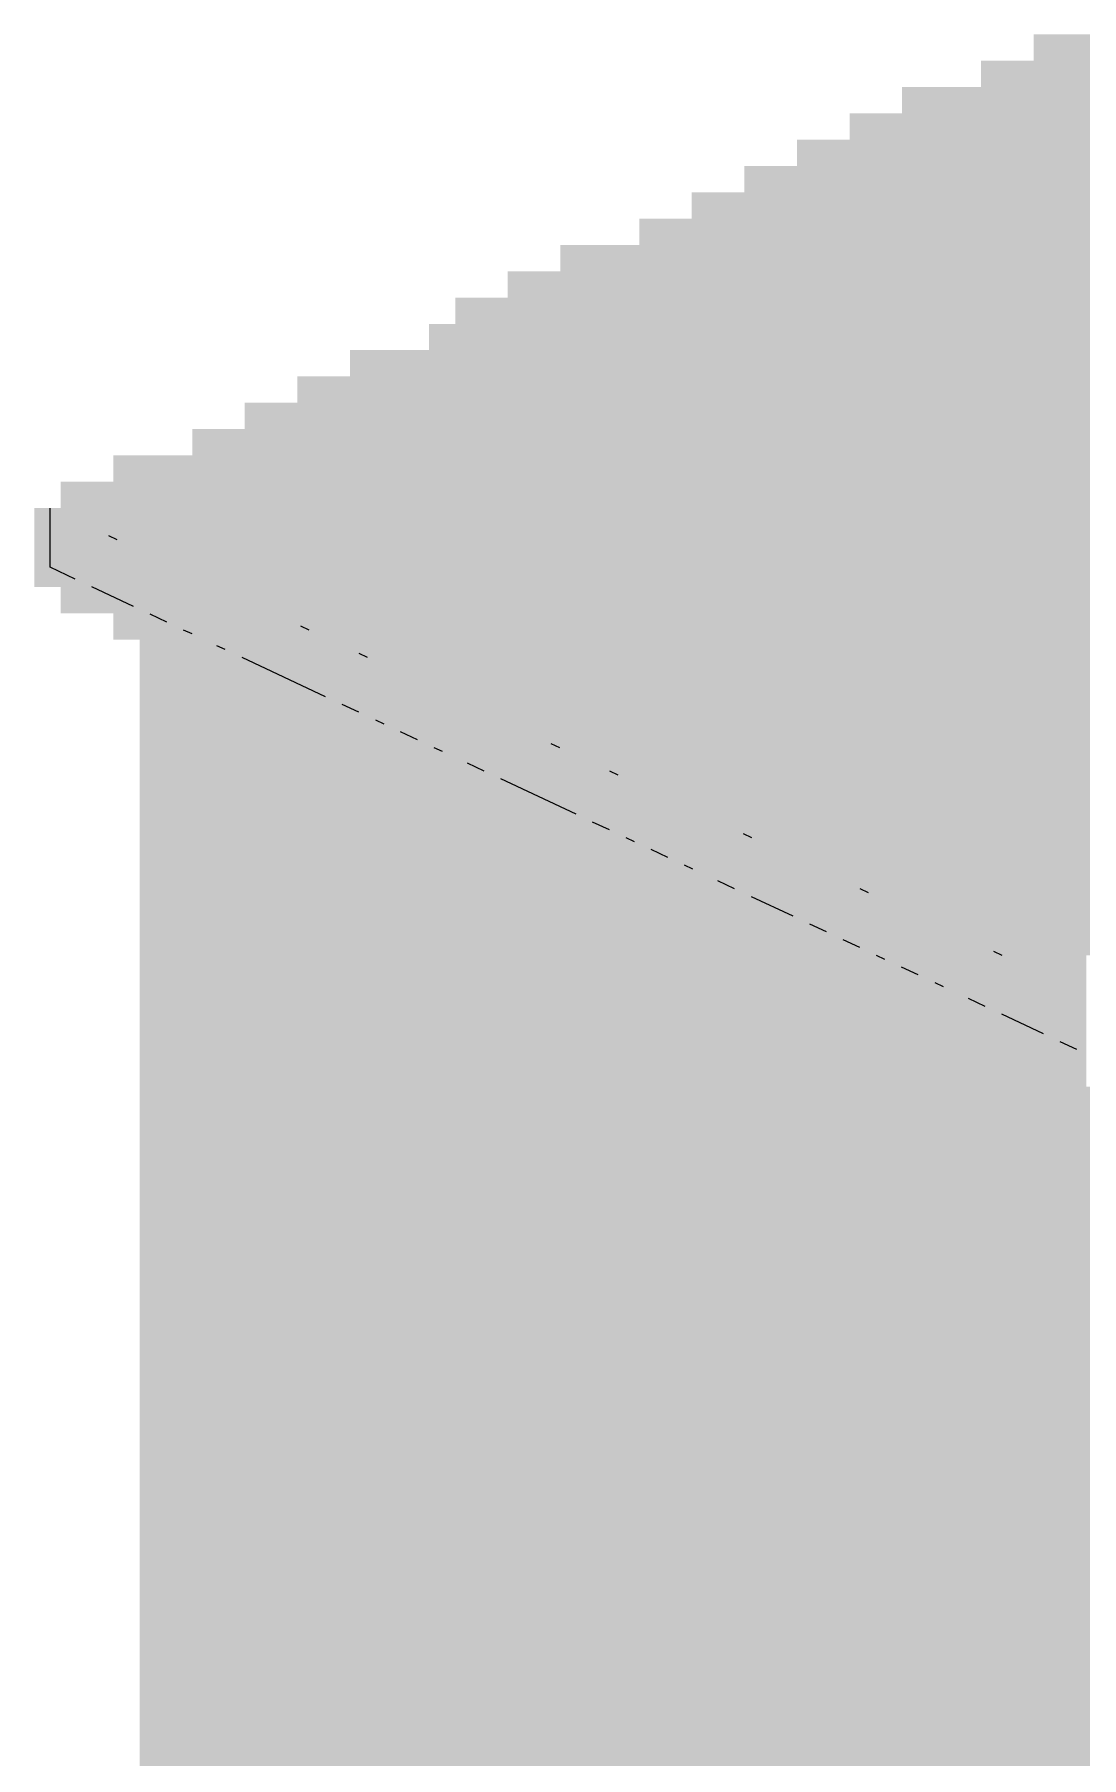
# Paper-space layout '03 3D Building and Roof' of a CAD drawing. Header units: millimetres. Extents: x 5 to 415, y 5 to 292.
# Drawn here: x 112.68 to 119.31, y 229.25 to 240.17 of the extents above; entities that cross this region are included whole.
import ezdxf

# ---------------------------------------------------------------- set-up
doc = ezdxf.new("R2010")
doc.units = ezdxf.units.MM
doc.layers.add('EXISTING', color=7, linetype='Continuous')
doc.layers.add('IMAGES', color=7, linetype='Continuous')

# ---------------------------------------------------------------- blocks, each defined once
blk = doc.blocks.new('SHEET_03')
at = {"layer": 'EXISTING', "color": 250, "lineweight": 9}
for p, q in [((112.777, 236.791), (112.777, 237.166)), ((113.148, 236.992), (113.201, 236.967)), ((112.936, 236.716), (112.777, 236.791)), ((113.306, 236.542), (113.042, 236.667)), ((113.518, 236.443), (113.412, 236.493)), ((113.677, 236.369), (113.624, 236.393)), ((114.365, 236.42), (114.417, 236.395)), ((113.888, 236.269), (113.835, 236.294)), ((114.735, 236.246), (114.788, 236.222)), ((114.523, 235.971), (113.994, 236.22)), ((114.735, 235.872), (114.629, 235.921)), ((114.894, 235.797), (114.841, 235.822)), ((115.105, 235.698), (114.999, 235.748)), ((115.264, 235.623), (115.211, 235.648)), ((115.952, 235.675), (116.005, 235.65)), ((115.529, 235.499), (115.423, 235.549)), ((116.322, 235.501), (116.375, 235.476)), ((116.111, 235.226), (115.634, 235.45)), ((116.322, 235.127), (116.216, 235.176)), ((116.481, 235.052), (116.428, 235.077)), ((117.169, 235.104), (117.222, 235.079)), ((116.693, 234.953), (116.587, 235.002)), ((116.851, 234.878), (116.798, 234.903)), ((117.116, 234.754), (117.01, 234.804)), ((117.909, 234.756), (117.962, 234.731)), ((117.486, 234.58), (117.222, 234.704)), ((117.698, 234.481), (117.592, 234.53)), ((117.909, 234.381), (117.804, 234.431)), ((118.068, 234.307), (118.015, 234.332)), ((118.756, 234.359), (118.809, 234.334)), ((118.28, 234.208), (118.174, 234.257)), ((118.439, 234.133), (118.386, 234.158)), ((118.703, 234.009), (118.597, 234.059)), ((119.073, 233.835), (118.809, 233.959)), ((119.285, 233.736), (119.179, 233.785))]:
    blk.add_line(p, q, dxfattribs=at)
at = {"layer": 'IMAGES', "color": 7}
for points in [[(119.011, 240), (119.177, 240), (119.011, 240.167), (119.177, 240.167)], [(119.177, 240), (119.677, 240), (119.177, 240.167), (119.677, 240.167)], [(118.677, 239.833), (118.844, 239.833), (118.677, 240), (118.844, 240)], [(118.844, 239.833), (119.177, 239.833), (118.844, 240), (119.177, 240)], [(119.177, 239.833), (149.005, 239.833), (119.177, 240), (149.005, 240)], [(118.177, 239.667), (118.511, 239.667), (118.177, 239.833), (118.511, 239.833)], [(118.511, 239.667), (118.844, 239.667), (118.511, 239.833), (118.844, 239.833)], [(118.844, 239.667), (148.672, 239.667), (118.844, 239.833), (148.672, 239.833)], [(117.844, 239.5), (118.011, 239.5), (117.844, 239.667), (118.011, 239.667)], [(118.011, 239.5), (118.177, 239.5), (118.011, 239.667), (118.177, 239.667)], [(118.177, 239.5), (118.344, 239.5), (118.177, 239.667), (118.344, 239.667)], [(118.344, 239.5), (148.338, 239.5), (118.344, 239.667), (148.338, 239.667)], [(117.511, 239.333), (117.677, 239.333), (117.511, 239.5), (117.677, 239.5)], [(117.677, 239.333), (117.844, 239.333), (117.677, 239.5), (117.844, 239.5)], [(117.844, 239.333), (118.177, 239.333), (117.844, 239.5), (118.177, 239.5)], [(118.177, 239.333), (118.344, 239.333), (118.177, 239.5), (118.344, 239.5)], [(118.344, 239.333), (148.005, 239.333), (118.344, 239.5), (148.005, 239.5)], [(117.178, 239.167), (117.344, 239.167), (117.178, 239.333), (117.344, 239.333)], [(117.344, 239.167), (117.511, 239.167), (117.344, 239.333), (117.511, 239.333)], [(117.511, 239.167), (117.677, 239.167), (117.511, 239.333), (117.677, 239.333)], [(117.677, 239.167), (147.672, 239.167), (117.677, 239.333), (147.672, 239.333)], [(116.844, 239), (117.011, 239), (116.844, 239.167), (117.011, 239.167)], [(117.011, 239), (117.178, 239), (117.011, 239.167), (117.178, 239.167)], [(117.178, 239), (117.344, 239), (117.178, 239.167), (117.344, 239.167)], [(117.344, 239), (117.511, 239), (117.344, 239.167), (117.511, 239.167)], [(117.511, 239), (147.172, 239), (117.511, 239.167), (147.172, 239.167)], [(116.511, 238.833), (116.678, 238.833), (116.511, 239), (116.678, 239)], [(116.678, 238.833), (116.844, 238.833), (116.678, 239), (116.844, 239)], [(116.844, 238.833), (117.178, 238.833), (116.844, 239), (117.178, 239)], [(117.178, 238.833), (146.839, 238.833), (117.178, 239), (146.839, 239)], [(116.011, 238.667), (116.344, 238.667), (116.011, 238.833), (116.344, 238.833)], [(116.344, 238.667), (116.844, 238.667), (116.344, 238.833), (116.844, 238.833)], [(116.844, 238.667), (146.505, 238.667), (116.844, 238.833), (146.505, 238.833)], [(115.678, 238.5), (115.844, 238.5), (115.678, 238.667), (115.844, 238.667)], [(115.844, 238.5), (116.011, 238.5), (115.844, 238.667), (116.011, 238.667)], [(116.011, 238.5), (116.344, 238.5), (116.011, 238.667), (116.344, 238.667)], [(116.344, 238.5), (146.339, 238.5), (116.344, 238.667), (146.339, 238.667)], [(115.345, 238.333), (115.678, 238.333), (115.345, 238.5), (115.678, 238.5)], [(115.678, 238.333), (115.844, 238.333), (115.678, 238.5), (115.844, 238.5)], [(115.844, 238.333), (116.011, 238.333), (115.844, 238.5), (116.011, 238.5)], [(116.011, 238.333), (145.839, 238.333), (116.011, 238.5), (145.839, 238.5)], [(115.178, 238.167), (115.345, 238.167), (115.178, 238.333), (115.345, 238.333)], [(115.345, 238.167), (115.511, 238.167), (115.345, 238.333), (115.511, 238.333)], [(115.511, 238.167), (115.678, 238.167), (115.511, 238.333), (115.678, 238.333)], [(115.678, 238.167), (115.844, 238.167), (115.678, 238.333), (115.844, 238.333)], [(115.844, 238.167), (145.506, 238.167), (115.844, 238.333), (145.506, 238.333)], [(114.678, 238), (115.011, 238), (114.678, 238.167), (115.011, 238.167)], [(115.011, 238), (115.345, 238), (115.011, 238.167), (115.345, 238.167)], [(115.345, 238), (145.172, 238), (115.345, 238.167), (145.172, 238.167)], [(114.345, 237.833), (114.511, 237.833), (114.345, 238), (114.511, 238)], [(114.511, 237.833), (115.011, 237.833), (114.511, 238), (115.011, 238)], [(115.011, 237.833), (144.672, 237.833), (115.011, 238), (144.672, 238)], [(114.011, 237.667), (114.178, 237.667), (114.011, 237.833), (114.178, 237.833)], [(114.178, 237.667), (114.511, 237.667), (114.178, 237.833), (114.511, 237.833)], [(114.511, 237.667), (144.506, 237.667), (114.511, 237.833), (144.506, 237.833)], [(113.678, 237.5), (113.845, 237.5), (113.678, 237.667), (113.845, 237.667)], [(113.845, 237.5), (114.011, 237.5), (113.845, 237.667), (114.011, 237.667)], [(114.011, 237.5), (114.178, 237.5), (114.011, 237.667), (114.178, 237.667)], [(114.178, 237.5), (144.006, 237.5), (114.178, 237.667), (144.006, 237.667)], [(113.178, 237.333), (113.512, 237.333), (113.178, 237.5), (113.512, 237.5)], [(113.512, 237.333), (113.678, 237.333), (113.512, 237.5), (113.678, 237.5)], [(113.678, 237.333), (113.845, 237.333), (113.678, 237.5), (113.845, 237.5)], [(113.845, 237.333), (143.673, 237.333), (113.845, 237.5), (143.673, 237.5)], [(112.845, 237.167), (113.012, 237.167), (112.845, 237.333), (113.012, 237.333)], [(113.012, 237.167), (113.178, 237.167), (113.012, 237.333), (113.178, 237.333)], [(113.178, 237), (113.345, 237), (113.178, 237.333), (113.345, 237.333)], [(113.345, 237.167), (113.678, 237.167), (113.345, 237.333), (113.678, 237.333)], [(113.678, 237.167), (143.339, 237.167), (113.678, 237.333), (143.339, 237.333)], [(112.678, 236.833), (112.845, 236.833), (112.678, 237.167), (112.845, 237.167)], [(112.845, 237), (113.012, 237), (112.845, 237.167), (113.012, 237.167)], [(113.012, 237), (113.178, 237), (113.012, 237.167), (113.178, 237.167)], [(113.345, 237), (113.512, 237), (113.345, 237.167), (113.512, 237.167)], [(113.512, 237), (143.006, 237), (113.512, 237.167), (143.006, 237.167)], [(112.845, 236.833), (113.012, 236.833), (112.845, 237), (113.012, 237)], [(113.012, 236.833), (113.345, 236.833), (113.012, 237), (113.345, 237)], [(113.345, 236.833), (113.678, 236.833), (113.345, 237), (113.678, 237)], [(113.678, 236.833), (142.673, 236.833), (113.678, 237), (142.673, 237)], [(112.678, 236.667), (112.845, 236.667), (112.678, 236.833), (112.845, 236.833)], [(112.845, 236.667), (113.012, 236.667), (112.845, 236.833), (113.012, 236.833)], [(113.012, 236.667), (113.178, 236.667), (113.012, 236.833), (113.178, 236.833)], [(113.178, 236.667), (113.345, 236.667), (113.178, 236.833), (113.345, 236.833)], [(113.345, 236.667), (113.512, 236.667), (113.345, 236.833), (113.512, 236.833)], [(113.512, 236.667), (113.678, 236.667), (113.512, 236.833), (113.678, 236.833)], [(113.678, 236.5), (113.845, 236.5), (113.678, 236.833), (113.845, 236.833)], [(113.845, 236.667), (114.178, 236.667), (113.845, 236.833), (114.178, 236.833)], [(114.178, 236.667), (142.34, 236.667), (114.178, 236.833), (142.34, 236.833)], [(112.845, 236.5), (113.012, 236.5), (112.845, 236.667), (113.012, 236.667)], [(113.012, 236.5), (113.345, 236.5), (113.012, 236.667), (113.345, 236.667)], [(113.345, 236.5), (113.512, 236.5), (113.345, 236.667), (113.512, 236.667)], [(113.512, 236.5), (113.678, 236.5), (113.512, 236.667), (113.678, 236.667)], [(113.845, 236.5), (114.011, 236.5), (113.845, 236.667), (114.011, 236.667)], [(114.011, 236.5), (114.178, 236.5), (114.011, 236.667), (114.178, 236.667)], [(114.178, 236.5), (114.345, 236.5), (114.178, 236.667), (114.345, 236.667)], [(114.345, 236.5), (114.511, 236.5), (114.345, 236.667), (114.511, 236.667)], [(114.511, 236.5), (142.006, 236.5), (114.511, 236.667), (142.006, 236.667)], [(113.178, 236.333), (113.345, 236.333), (113.178, 236.5), (113.345, 236.5)], [(113.345, 236.333), (113.512, 236.333), (113.345, 236.5), (113.512, 236.5)], [(113.512, 236.333), (113.678, 236.333), (113.512, 236.5), (113.678, 236.5)], [(113.678, 236.333), (113.845, 236.333), (113.678, 236.5), (113.845, 236.5)], [(113.845, 236.333), (114.178, 236.333), (113.845, 236.5), (114.178, 236.5)], [(114.178, 236.333), (114.511, 236.333), (114.178, 236.5), (114.511, 236.5)], [(114.511, 236.333), (114.845, 236.333), (114.511, 236.5), (114.845, 236.5)], [(114.845, 236.333), (115.011, 236.333), (114.845, 236.5), (115.011, 236.5)], [(115.011, 236.333), (141.506, 236.333), (115.011, 236.5), (141.506, 236.5)], [(113.345, 216.167), (113.512, 216.167), (113.345, 236.333), (113.512, 236.333)], [(113.512, 236.167), (113.678, 236.167), (113.512, 236.333), (113.678, 236.333)], [(113.678, 236.167), (113.845, 236.167), (113.678, 236.333), (113.845, 236.333)], [(113.845, 236), (114.011, 236), (113.845, 236.333), (114.011, 236.333)], [(114.011, 236.167), (114.178, 236.167), (114.011, 236.333), (114.178, 236.333)], [(114.178, 236.167), (114.345, 236.167), (114.178, 236.333), (114.345, 236.333)], [(114.345, 236.167), (114.511, 236.167), (114.345, 236.333), (114.511, 236.333)], [(114.511, 236.167), (114.678, 236.167), (114.511, 236.333), (114.678, 236.333)], [(114.678, 236.167), (114.845, 236.167), (114.678, 236.333), (114.845, 236.333)], [(114.845, 236), (115.011, 236), (114.845, 236.333), (115.011, 236.333)], [(115.011, 236.167), (115.178, 236.167), (115.011, 236.333), (115.178, 236.333)], [(115.178, 236.167), (141.34, 236.167), (115.178, 236.333), (141.34, 236.333)], [(113.512, 236), (113.845, 236), (113.512, 236.167), (113.845, 236.167)], [(114.011, 236), (114.345, 236), (114.011, 236.167), (114.345, 236.167)], [(114.345, 236), (114.511, 236), (114.345, 236.167), (114.511, 236.167)], [(114.511, 236), (114.678, 236), (114.511, 236.167), (114.678, 236.167)], [(114.678, 236), (114.845, 236), (114.678, 236.167), (114.845, 236.167)], [(115.011, 236), (115.178, 236), (115.011, 236.167), (115.178, 236.167)], [(115.178, 236), (115.345, 236), (115.178, 236.167), (115.345, 236.167)], [(115.345, 236), (115.511, 236), (115.345, 236.167), (115.511, 236.167)], [(115.511, 236), (115.678, 236), (115.511, 236.167), (115.678, 236.167)], [(115.678, 236), (115.844, 236), (115.678, 236.167), (115.844, 236.167)], [(115.844, 236), (140.84, 236), (115.844, 236.167), (140.84, 236.167)], [(113.512, 235.833), (113.845, 235.833), (113.512, 236), (113.845, 236)], [(113.845, 235.833), (114.178, 235.833), (113.845, 236), (114.178, 236)], [(114.178, 235.833), (114.345, 235.833), (114.178, 236), (114.345, 236)], [(114.345, 235.833), (114.511, 235.833), (114.345, 236), (114.511, 236)], [(114.511, 235.833), (114.678, 235.833), (114.511, 236), (114.678, 236)], [(114.678, 235.833), (114.845, 235.833), (114.678, 236), (114.845, 236)], [(114.845, 235.833), (115.011, 235.833), (114.845, 236), (115.011, 236)], [(115.011, 235.833), (115.178, 235.833), (115.011, 236), (115.178, 236)], [(115.178, 235.667), (115.345, 235.667), (115.178, 236), (115.345, 236)], [(115.345, 235.833), (115.511, 235.833), (115.345, 236), (115.511, 236)], [(115.511, 235.833), (115.678, 235.833), (115.511, 236), (115.678, 236)], [(115.678, 235.833), (115.844, 235.833), (115.678, 236), (115.844, 236)], [(115.844, 235.833), (116.011, 235.833), (115.844, 236), (116.011, 236)], [(116.011, 235.833), (140.507, 235.833), (116.011, 236), (140.507, 236)], [(113.512, 235.667), (114.178, 235.667), (113.512, 235.833), (114.178, 235.833)], [(114.178, 235.667), (114.511, 235.667), (114.178, 235.833), (114.511, 235.833)], [(114.511, 235.667), (114.678, 235.667), (114.511, 235.833), (114.678, 235.833)], [(114.678, 235.667), (114.845, 235.667), (114.678, 235.833), (114.845, 235.833)], [(114.845, 235.667), (115.011, 235.667), (114.845, 235.833), (115.011, 235.833)], [(115.011, 235.667), (115.178, 235.667), (115.011, 235.833), (115.178, 235.833)], [(115.345, 235.667), (115.511, 235.667), (115.345, 235.833), (115.511, 235.833)], [(115.511, 235.667), (115.844, 235.667), (115.511, 235.833), (115.844, 235.833)], [(115.844, 235.667), (116.011, 235.667), (115.844, 235.833), (116.011, 235.833)], [(116.011, 235.667), (116.178, 235.667), (116.011, 235.833), (116.178, 235.833)], [(116.178, 235.667), (116.344, 235.667), (116.178, 235.833), (116.344, 235.833)], [(116.344, 235.667), (116.511, 235.667), (116.344, 235.833), (116.511, 235.833)], [(116.511, 235.667), (140.173, 235.667), (116.511, 235.833), (140.173, 235.833)], [(113.512, 235.5), (114.511, 235.5), (113.512, 235.667), (114.511, 235.667)], [(114.511, 235.5), (114.845, 235.5), (114.511, 235.667), (114.845, 235.667)], [(114.845, 235.5), (115.011, 235.5), (114.845, 235.667), (115.011, 235.667)], [(115.011, 235.5), (115.345, 235.5), (115.011, 235.667), (115.345, 235.667)], [(115.345, 235.5), (115.511, 235.5), (115.345, 235.667), (115.511, 235.667)], [(115.511, 235.5), (115.678, 235.5), (115.511, 235.667), (115.678, 235.667)], [(115.678, 235.5), (115.844, 235.5), (115.678, 235.667), (115.844, 235.667)], [(115.844, 235.5), (116.011, 235.5), (115.844, 235.667), (116.011, 235.667)], [(116.011, 235.5), (116.178, 235.5), (116.011, 235.667), (116.178, 235.667)], [(116.178, 235.5), (116.511, 235.5), (116.178, 235.667), (116.511, 235.667)], [(116.511, 235.5), (116.844, 235.5), (116.511, 235.667), (116.844, 235.667)], [(116.844, 235.5), (139.673, 235.5), (116.844, 235.667), (139.673, 235.667)], [(113.512, 235.333), (114.845, 235.333), (113.512, 235.5), (114.845, 235.5)], [(114.845, 235.333), (115.178, 235.333), (114.845, 235.5), (115.178, 235.5)], [(115.178, 235.333), (115.345, 235.333), (115.178, 235.5), (115.345, 235.5)], [(115.345, 235.333), (115.511, 235.333), (115.345, 235.5), (115.511, 235.5)], [(115.511, 235.333), (115.678, 235.333), (115.511, 235.5), (115.678, 235.5)], [(115.678, 235.333), (115.844, 235.333), (115.678, 235.5), (115.844, 235.5)], [(115.844, 235.333), (116.011, 235.333), (115.844, 235.5), (116.011, 235.5)], [(116.011, 235.333), (116.178, 235.333), (116.011, 235.5), (116.178, 235.5)], [(116.178, 235.333), (116.511, 235.333), (116.178, 235.5), (116.511, 235.5)], [(116.511, 235.333), (116.678, 235.333), (116.511, 235.5), (116.678, 235.5)], [(116.678, 235.333), (116.844, 235.333), (116.678, 235.5), (116.844, 235.5)], [(116.844, 235.167), (117.011, 235.167), (116.844, 235.5), (117.011, 235.5)], [(117.011, 235.333), (139.507, 235.333), (117.011, 235.5), (139.507, 235.5)], [(113.512, 235.167), (115.345, 235.167), (113.512, 235.333), (115.345, 235.333)], [(115.345, 235.167), (115.678, 235.167), (115.345, 235.333), (115.678, 235.333)], [(115.678, 235.167), (115.844, 235.167), (115.678, 235.333), (115.844, 235.333)], [(115.844, 235.167), (116.011, 235.167), (115.844, 235.333), (116.011, 235.333)], [(116.011, 235.167), (116.178, 235.167), (116.011, 235.333), (116.178, 235.333)], [(116.178, 235.167), (116.344, 235.167), (116.178, 235.333), (116.344, 235.333)], [(116.344, 235.167), (116.511, 235.167), (116.344, 235.333), (116.511, 235.333)], [(116.511, 235.167), (116.678, 235.167), (116.511, 235.333), (116.678, 235.333)], [(116.678, 235.167), (116.844, 235.167), (116.678, 235.333), (116.844, 235.333)], [(117.011, 235.167), (117.178, 235.167), (117.011, 235.333), (117.178, 235.333)], [(117.178, 235.167), (139.173, 235.167), (117.178, 235.333), (139.173, 235.333)], [(113.512, 235), (115.678, 235), (113.512, 235.167), (115.678, 235.167)], [(115.678, 235), (116.011, 235), (115.678, 235.167), (116.011, 235.167)], [(116.011, 235), (116.178, 235), (116.011, 235.167), (116.178, 235.167)], [(116.178, 235), (116.344, 235), (116.178, 235.167), (116.344, 235.167)], [(116.344, 235), (116.511, 235), (116.344, 235.167), (116.511, 235.167)], [(116.511, 235), (116.678, 235), (116.511, 235.167), (116.678, 235.167)], [(116.678, 235), (116.844, 235), (116.678, 235.167), (116.844, 235.167)], [(116.844, 235), (117.011, 235), (116.844, 235.167), (117.011, 235.167)], [(117.011, 235), (117.178, 235), (117.011, 235.167), (117.178, 235.167)], [(117.178, 235), (117.344, 235), (117.178, 235.167), (117.344, 235.167)], [(117.344, 235), (117.677, 235), (117.344, 235.167), (117.677, 235.167)], [(117.677, 235), (138.84, 235), (117.677, 235.167), (138.84, 235.167)], [(113.512, 234.833), (116.011, 234.833), (113.512, 235), (116.011, 235)], [(116.011, 234.833), (116.344, 234.833), (116.011, 235), (116.344, 235)], [(116.344, 234.833), (116.511, 234.833), (116.344, 235), (116.511, 235)], [(116.511, 234.833), (116.678, 234.833), (116.511, 235), (116.678, 235)], [(116.678, 234.833), (116.844, 234.833), (116.678, 235), (116.844, 235)], [(116.844, 234.833), (117.011, 234.833), (116.844, 235), (117.011, 235)], [(117.011, 234.833), (117.178, 234.833), (117.011, 235), (117.178, 235)], [(117.178, 234.833), (117.344, 234.833), (117.178, 235), (117.344, 235)], [(117.344, 234.833), (117.511, 234.833), (117.344, 235), (117.511, 235)], [(117.511, 234.833), (117.677, 234.833), (117.511, 235), (117.677, 235)], [(117.677, 234.833), (117.844, 234.833), (117.677, 235), (117.844, 235)], [(117.844, 234.833), (118.011, 234.833), (117.844, 235), (118.011, 235)], [(118.011, 234.833), (118.177, 234.833), (118.011, 235), (118.177, 235)], [(118.177, 234.833), (138.34, 234.833), (118.177, 235), (138.34, 235)], [(113.512, 234.667), (116.344, 234.667), (113.512, 234.833), (116.344, 234.833)], [(116.344, 234.667), (116.678, 234.667), (116.344, 234.833), (116.678, 234.833)], [(116.678, 234.667), (116.844, 234.667), (116.678, 234.833), (116.844, 234.833)], [(116.844, 234.667), (117.011, 234.667), (116.844, 234.833), (117.011, 234.833)], [(117.011, 234.667), (117.178, 234.667), (117.011, 234.833), (117.178, 234.833)], [(117.178, 234.667), (117.344, 234.667), (117.178, 234.833), (117.344, 234.833)], [(117.344, 234.667), (117.511, 234.667), (117.344, 234.833), (117.511, 234.833)], [(117.511, 234.667), (117.677, 234.667), (117.511, 234.833), (117.677, 234.833)], [(117.677, 234.667), (117.844, 234.667), (117.677, 234.833), (117.844, 234.833)], [(117.844, 234.667), (118.011, 234.667), (117.844, 234.833), (118.011, 234.833)], [(118.011, 234.5), (118.177, 234.5), (118.011, 234.833), (118.177, 234.833)], [(118.177, 234.667), (118.344, 234.667), (118.177, 234.833), (118.344, 234.833)], [(118.344, 234.667), (118.511, 234.667), (118.344, 234.833), (118.511, 234.833)], [(118.511, 234.667), (138.007, 234.667), (118.511, 234.833), (138.007, 234.833)], [(113.512, 234.5), (116.678, 234.5), (113.512, 234.667), (116.678, 234.667)], [(116.678, 234.5), (117.011, 234.5), (116.678, 234.667), (117.011, 234.667)], [(117.011, 234.5), (117.178, 234.5), (117.011, 234.667), (117.178, 234.667)], [(117.178, 234.5), (117.344, 234.5), (117.178, 234.667), (117.344, 234.667)], [(117.344, 234.5), (117.511, 234.5), (117.344, 234.667), (117.511, 234.667)], [(117.511, 234.5), (117.677, 234.5), (117.511, 234.667), (117.677, 234.667)], [(117.677, 234.5), (117.844, 234.5), (117.677, 234.667), (117.844, 234.667)], [(117.844, 234.5), (118.011, 234.5), (117.844, 234.667), (118.011, 234.667)], [(118.177, 234.5), (118.344, 234.5), (118.177, 234.667), (118.344, 234.667)], [(118.344, 234.5), (118.511, 234.5), (118.344, 234.667), (118.511, 234.667)], [(118.511, 234.5), (118.677, 234.5), (118.511, 234.667), (118.677, 234.667)], [(118.677, 234.5), (118.844, 234.5), (118.677, 234.667), (118.844, 234.667)], [(118.844, 234.5), (119.011, 234.5), (118.844, 234.667), (119.011, 234.667)], [(119.011, 234.5), (137.674, 234.5), (119.011, 234.667), (137.674, 234.667)], [(113.512, 234.333), (117.178, 234.333), (113.512, 234.5), (117.178, 234.5)], [(117.178, 234.333), (117.344, 234.333), (117.178, 234.5), (117.344, 234.5)], [(117.344, 234.333), (117.511, 234.333), (117.344, 234.5), (117.511, 234.5)], [(117.511, 234.333), (117.677, 234.333), (117.511, 234.5), (117.677, 234.5)], [(117.677, 234.333), (117.844, 234.333), (117.677, 234.5), (117.844, 234.5)], [(117.844, 234.333), (118.011, 234.333), (117.844, 234.5), (118.011, 234.5)], [(118.011, 234.333), (118.177, 234.333), (118.011, 234.5), (118.177, 234.5)], [(118.177, 234.333), (118.344, 234.333), (118.177, 234.5), (118.344, 234.5)], [(118.344, 234.333), (118.511, 234.333), (118.344, 234.5), (118.511, 234.5)], [(118.511, 234.333), (118.677, 234.333), (118.511, 234.5), (118.677, 234.5)], [(118.677, 234.167), (118.844, 234.167), (118.677, 234.5), (118.844, 234.5)], [(118.844, 234.333), (119.011, 234.333), (118.844, 234.5), (119.011, 234.5)], [(119.011, 234.333), (119.177, 234.333), (119.011, 234.5), (119.177, 234.5)], [(119.177, 234.333), (137.34, 234.333), (119.177, 234.5), (137.34, 234.5)], [(113.512, 234.167), (117.344, 234.167), (113.512, 234.333), (117.344, 234.333)], [(117.344, 234.167), (117.677, 234.167), (117.344, 234.333), (117.677, 234.333)], [(117.677, 234.167), (117.844, 234.167), (117.677, 234.333), (117.844, 234.333)], [(117.844, 234.167), (118.011, 234.167), (117.844, 234.333), (118.011, 234.333)], [(118.011, 234.167), (118.177, 234.167), (118.011, 234.333), (118.177, 234.333)], [(118.177, 234.167), (118.344, 234.167), (118.177, 234.333), (118.344, 234.333)], [(118.344, 234.167), (118.511, 234.167), (118.344, 234.333), (118.511, 234.333)], [(118.511, 234.167), (118.677, 234.167), (118.511, 234.333), (118.677, 234.333)], [(118.844, 234.167), (119.011, 234.167), (118.844, 234.333), (119.011, 234.333)], [(119.011, 234.167), (119.177, 234.167), (119.011, 234.333), (119.177, 234.333)], [(119.177, 234.167), (119.344, 234.167), (119.177, 234.333), (119.344, 234.333)], [(113.512, 234), (117.677, 234), (113.512, 234.167), (117.677, 234.167)], [(117.677, 234), (118.011, 234), (117.677, 234.167), (118.011, 234.167)], [(118.011, 234), (118.177, 234), (118.011, 234.167), (118.177, 234.167)], [(118.177, 234), (118.511, 234), (118.177, 234.167), (118.511, 234.167)], [(118.511, 234), (118.677, 234), (118.511, 234.167), (118.677, 234.167)], [(118.677, 234), (118.844, 234), (118.677, 234.167), (118.844, 234.167)], [(118.844, 234), (119.011, 234), (118.844, 234.167), (119.011, 234.167)], [(119.011, 234), (119.177, 234), (119.011, 234.167), (119.177, 234.167)], [(119.177, 234), (119.344, 234), (119.177, 234.167), (119.344, 234.167)], [(113.512, 233.833), (118.011, 233.833), (113.512, 234), (118.011, 234)], [(118.011, 233.833), (118.511, 233.833), (118.011, 234), (118.511, 234)], [(118.511, 233.833), (118.677, 233.833), (118.511, 234), (118.677, 234)], [(118.677, 233.833), (118.844, 233.833), (118.677, 234), (118.844, 234)], [(118.844, 233.833), (119.011, 233.833), (118.844, 234), (119.011, 234)], [(119.011, 233.833), (119.177, 233.833), (119.011, 234), (119.177, 234)], [(119.177, 233.833), (119.344, 233.833), (119.177, 234), (119.344, 234)], [(113.512, 233.667), (118.511, 233.667), (113.512, 233.833), (118.511, 233.833)], [(118.511, 233.667), (118.844, 233.667), (118.511, 233.833), (118.844, 233.833)], [(118.844, 233.667), (119.011, 233.667), (118.844, 233.833), (119.011, 233.833)], [(119.011, 233.667), (119.177, 233.667), (119.011, 233.833), (119.177, 233.833)], [(119.177, 233.667), (119.344, 233.667), (119.177, 233.833), (119.344, 233.833)], [(113.512, 233.5), (118.844, 233.5), (113.512, 233.667), (118.844, 233.667)], [(118.844, 233.5), (119.177, 233.5), (118.844, 233.667), (119.177, 233.667)], [(119.177, 233.5), (119.344, 233.5), (119.177, 233.667), (119.344, 233.667)], [(113.512, 233.333), (119.177, 233.333), (113.512, 233.5), (119.177, 233.5)], [(119.177, 233.333), (119.51, 233.333), (119.177, 233.5), (119.51, 233.5)], [(113.512, 233.167), (119.51, 233.167), (113.512, 233.333), (119.51, 233.333)], [(113.512, 233), (120.01, 233), (113.512, 233.167), (120.01, 233.167)], [(113.512, 232.833), (120.344, 232.833), (113.512, 233), (120.344, 233)], [(113.512, 232.667), (120.51, 232.667), (113.512, 232.833), (120.51, 232.833)], [(113.512, 232.5), (120.844, 232.5), (113.512, 232.667), (120.844, 232.667)], [(113.512, 232.333), (121.177, 232.333), (113.512, 232.5), (121.177, 232.5)], [(113.512, 232.167), (121.677, 232.167), (113.512, 232.333), (121.677, 232.333)], [(113.512, 232), (122.01, 232), (113.512, 232.167), (122.01, 232.167)], [(113.512, 231.833), (122.343, 231.833), (113.512, 232), (122.343, 232)], [(113.512, 231.667), (122.677, 231.667), (113.512, 231.833), (122.677, 231.833)], [(113.512, 231.5), (123.176, 231.5), (113.512, 231.667), (123.176, 231.667)], [(113.512, 231.333), (123.51, 231.333), (113.512, 231.5), (123.51, 231.5)], [(113.512, 231.167), (123.843, 231.167), (113.512, 231.333), (123.843, 231.333)], [(113.512, 231), (124.01, 231), (113.512, 231.167), (124.01, 231.167)], [(113.512, 230.833), (124.343, 230.833), (113.512, 231), (124.343, 231)], [(113.512, 230.667), (124.843, 230.667), (113.512, 230.833), (124.843, 230.833)], [(113.512, 230.5), (125.176, 230.5), (113.512, 230.667), (125.176, 230.667)], [(113.512, 230.333), (125.509, 230.333), (113.512, 230.5), (125.509, 230.5)], [(113.512, 230.167), (126.009, 230.167), (113.512, 230.333), (126.009, 230.333)], [(113.512, 230), (126.343, 230), (113.512, 230.167), (126.343, 230.167)], [(113.512, 229.833), (126.676, 229.833), (113.512, 230), (126.676, 230)], [(113.512, 229.667), (127.009, 229.667), (113.512, 229.833), (127.009, 229.833)], [(113.512, 229.5), (127.342, 229.5), (113.512, 229.667), (127.342, 229.667)], [(113.512, 229.333), (127.676, 229.333), (113.512, 229.5), (127.676, 229.5)], [(113.512, 225.167), (128.009, 225.167), (113.512, 229.333), (128.009, 229.333)]]:
    blk.add_solid(points, dxfattribs=at)

psp = doc.layouts.new('03 3D Building and Roof')

# ---------------------------------------------------------------- block references
psp.add_blockref('SHEET_03', (0, 0))

doc.saveas('drawing.dxf')
